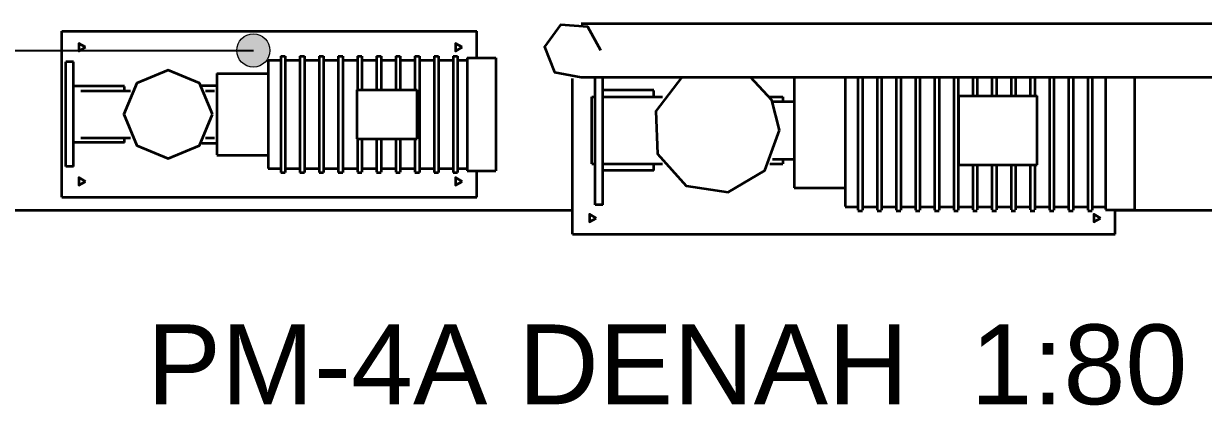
# Model space of a CAD drawing. Header units: millimetres. Extents: x 5 to 415, y 5 to 292.
# Drawn here: x 75 to 121.2, y 239.36 to 254.3 of the extents above; entities that cross this region are included whole.
import ezdxf
from ezdxf.enums import TextEntityAlignment as Align

# ---------------------------------------------------------------- set-up
doc = ezdxf.new("R2010")
doc.units = ezdxf.units.MM
for name, color, linetype in [('PFD-INSTRUMEN', 7, 'Continuous'), ('PFD-PERALATAN', 7, 'Continuous'), ('PFD-TEKS', 7, 'Continuous')]:
    doc.layers.add(name, color=color, linetype=linetype)
doc.styles.add('PFD', font='arial.ttf')

msp = doc.modelspace()

# ---------------------------------------------------------------- hatches: boundary and pattern name
at = {"layer": 'PFD-INSTRUMEN'}
h = msp.add_hatch(color=7, dxfattribs=at)
edge = h.paths.add_edge_path()
edge.add_arc((84, 253.25), 0.65, 0, 360)

# ---------------------------------------------------------------- linework, layer by layer
at = {"layer": 'PFD-INSTRUMEN', "linetype": 'Continuous', "lineweight": 25, "ltscale": 0.35}
msp.add_lwpolyline([(40, 253.25), (84, 253.25)], dxfattribs=at)
at = {"layer": 'PFD-INSTRUMEN', "lineweight": 5}
msp.add_circle((84, 253.25), 0.65, dxfattribs=at)
at = {"layer": 'PFD-PERALATAN', "linetype": 'Continuous', "lineweight": 35, "ltscale": 0.35}
for points in [[(97.603, 253.25), (97.092, 254.18), (96.032, 254.248), (95.407, 253.391), (95.794, 252.403), (96.836, 252.2)], [(96.836, 254.3), (172.75, 254.3)], [(76.5, 247.5), (76.5, 254)], [(76.5, 254), (92.75, 254)], [(92.75, 252.96), (92.75, 254)], [(77.425, 253.375), (77.162, 253.527), (77.162, 253.223), (77.425, 253.375)], [(92.175, 253.375), (91.913, 253.527), (91.913, 253.223), (92.175, 253.375)], [(76.656, 248.702), (76.656, 248.754), (76.656, 248.905), (76.656, 249.149), (76.656, 249.473), (76.656, 249.862), (76.656, 250.294), (76.656, 250.75), (76.656, 251.206), (76.656, 251.638), (76.656, 252.027), (76.656, 252.351), (76.656, 252.595), (76.656, 252.746), (76.656, 252.798)], [(76.956, 252.798), (76.656, 252.798)], [(76.956, 248.702), (76.956, 248.754), (76.956, 248.905), (76.956, 249.149), (76.956, 249.473), (76.956, 249.862), (76.956, 250.294), (76.956, 250.75), (76.956, 251.206), (76.956, 251.638), (76.956, 252.027), (76.956, 252.351), (76.956, 252.595), (76.956, 252.746), (76.956, 252.798)], [(84.575, 252.875), (84.575, 252.822), (84.575, 252.756), (84.575, 252.665), (84.575, 252.549), (84.575, 252.411), (84.575, 252.253), (84.575, 252.075), (84.575, 251.881), (84.575, 251.672), (84.575, 251.452), (84.575, 251.223), (84.575, 250.988), (84.575, 250.75)], [(84.575, 252.875), (85.075, 252.875)], [(85.075, 253.025), (85.075, 252.968), (85.075, 252.897), (85.075, 252.8), (85.075, 252.676), (85.075, 252.529), (85.075, 252.359), (85.075, 252.168), (85.075, 251.96), (85.075, 251.737), (85.075, 251.501), (85.075, 251.256), (85.075, 251.005), (85.075, 250.75)], [(85.075, 253.025), (85.25, 253.025)], [(85.25, 253.025), (85.25, 252.968), (85.25, 252.897), (85.25, 252.8), (85.25, 252.676), (85.25, 252.529), (85.25, 252.359), (85.25, 252.168), (85.25, 251.96), (85.25, 251.737), (85.25, 251.501), (85.25, 251.256), (85.25, 251.005), (85.25, 250.75)], [(85.25, 252.875), (85.825, 252.875)], [(85.825, 253.025), (85.825, 252.968), (85.825, 252.897), (85.825, 252.8), (85.825, 252.676), (85.825, 252.529), (85.825, 252.359), (85.825, 252.168), (85.825, 251.96), (85.825, 251.737), (85.825, 251.501), (85.825, 251.256), (85.825, 251.005), (85.825, 250.75)], [(85.825, 253.025), (86, 253.025)], [(86, 253.025), (86, 252.968), (86, 252.897), (86, 252.8), (86, 252.676), (86, 252.529), (86, 252.359), (86, 252.168), (86, 251.96), (86, 251.737), (86, 251.501), (86, 251.256), (86, 251.005), (86, 250.75)], [(86, 252.875), (86.575, 252.875)], [(86.575, 253.025), (86.575, 252.968), (86.575, 252.897), (86.575, 252.8), (86.575, 252.676), (86.575, 252.529), (86.575, 252.359), (86.575, 252.168), (86.575, 251.96), (86.575, 251.737), (86.575, 251.501), (86.575, 251.256), (86.575, 251.005), (86.575, 250.75)], [(86.575, 253.025), (86.75, 253.025)], [(86.75, 253.025), (86.75, 252.968), (86.75, 252.897), (86.75, 252.8), (86.75, 252.676), (86.75, 252.529), (86.75, 252.359), (86.75, 252.168), (86.75, 251.96), (86.75, 251.737), (86.75, 251.501), (86.75, 251.256), (86.75, 251.005), (86.75, 250.75)], [(86.75, 252.875), (87.325, 252.875)], [(87.325, 253.025), (87.325, 252.968), (87.325, 252.897), (87.325, 252.8), (87.325, 252.676), (87.325, 252.529), (87.325, 252.359), (87.325, 252.168), (87.325, 251.96), (87.325, 251.737), (87.325, 251.501), (87.325, 251.256), (87.325, 251.005), (87.325, 250.75)], [(87.325, 253.025), (87.5, 253.025)], [(87.5, 253.025), (87.5, 252.968), (87.5, 252.897), (87.5, 252.8), (87.5, 252.676), (87.5, 252.529), (87.5, 252.359), (87.5, 252.168), (87.5, 251.96), (87.5, 251.737), (87.5, 251.501), (87.5, 251.256), (87.5, 251.005), (87.5, 250.75)], [(87.5, 252.875), (88.075, 252.875)], [(88.075, 253.025), (88.075, 252.958), (88.075, 252.906), (88.075, 252.84), (88.075, 252.76), (88.075, 252.667), (88.075, 252.561), (88.075, 252.444), (88.075, 252.315), (88.075, 252.176), (88.075, 252.027), (88.075, 251.871), (88.075, 251.706)], [(88.075, 253.025), (88.25, 253.025)], [(88.25, 253.025), (88.25, 252.958), (88.25, 252.906), (88.25, 252.84), (88.25, 252.76), (88.25, 252.667), (88.25, 252.561), (88.25, 252.444), (88.25, 252.315), (88.25, 252.176), (88.25, 252.027), (88.25, 251.871), (88.25, 251.706)], [(88.25, 252.875), (88.825, 252.875)], [(88.825, 253.025), (88.825, 252.958), (88.825, 252.906), (88.825, 252.84), (88.825, 252.76), (88.825, 252.667), (88.825, 252.561), (88.825, 252.444), (88.825, 252.315), (88.825, 252.176), (88.825, 252.027), (88.825, 251.871), (88.825, 251.706)], [(88.825, 253.025), (89, 253.025)], [(89, 253.025), (89, 252.958), (89, 252.906), (89, 252.84), (89, 252.76), (89, 252.667), (89, 252.561), (89, 252.444), (89, 252.315), (89, 252.176), (89, 252.027), (89, 251.871), (89, 251.706)], [(89, 252.875), (89.575, 252.875)], [(89.575, 253.025), (89.575, 252.958), (89.575, 252.906), (89.575, 252.84), (89.575, 252.76), (89.575, 252.667), (89.575, 252.561), (89.575, 252.444), (89.575, 252.315), (89.575, 252.176), (89.575, 252.027), (89.575, 251.871), (89.575, 251.706)], [(89.575, 253.025), (89.75, 253.025)], [(89.75, 253.025), (89.75, 252.958), (89.75, 252.906), (89.75, 252.84), (89.75, 252.76), (89.75, 252.667), (89.75, 252.561), (89.75, 252.444), (89.75, 252.315), (89.75, 252.176), (89.75, 252.027), (89.75, 251.871), (89.75, 251.706)], [(89.75, 252.875), (90.325, 252.875)], [(90.325, 253.025), (90.325, 252.958), (90.325, 252.906), (90.325, 252.84), (90.325, 252.76), (90.325, 252.667), (90.325, 252.561), (90.325, 252.444), (90.325, 252.315), (90.325, 252.176), (90.325, 252.027), (90.325, 251.871), (90.325, 251.706)], [(90.325, 253.025), (90.5, 253.025)], [(90.5, 253.025), (90.5, 252.968), (90.5, 252.897), (90.5, 252.8), (90.5, 252.676), (90.5, 252.529), (90.5, 252.359), (90.5, 252.168), (90.5, 251.96), (90.5, 251.737), (90.5, 251.501), (90.5, 251.256), (90.5, 251.005), (90.5, 250.75)], [(90.5, 252.875), (91.075, 252.875)], [(91.075, 253.025), (91.075, 252.968), (91.075, 252.897), (91.075, 252.8), (91.075, 252.676), (91.075, 252.529), (91.075, 252.359), (91.075, 252.168), (91.075, 251.96), (91.075, 251.737), (91.075, 251.501), (91.075, 251.256), (91.075, 251.005), (91.075, 250.75)], [(91.075, 253.025), (91.25, 253.025)], [(91.25, 253.025), (91.25, 252.968), (91.25, 252.897), (91.25, 252.8), (91.25, 252.676), (91.25, 252.529), (91.25, 252.359), (91.25, 252.168), (91.25, 251.96), (91.25, 251.737), (91.25, 251.501), (91.25, 251.256), (91.25, 251.005), (91.25, 250.75)], [(91.25, 252.875), (91.825, 252.875)], [(91.825, 253.025), (91.825, 252.968), (91.825, 252.897), (91.825, 252.8), (91.825, 252.676), (91.825, 252.529), (91.825, 252.359), (91.825, 252.168), (91.825, 251.96), (91.825, 251.737), (91.825, 251.501), (91.825, 251.256), (91.825, 251.005), (91.825, 250.75)], [(91.825, 253.025), (92, 253.025)], [(92, 253.025), (92, 252.968), (92, 252.897), (92, 252.8), (92, 252.676), (92, 252.529), (92, 252.359), (92, 252.168), (92, 251.96), (92, 251.737), (92, 251.501), (92, 251.256), (92, 251.005), (92, 250.75)], [(92, 252.875), (92.375, 252.875)], [(92.375, 252.96), (92.375, 252.905), (92.375, 252.836), (92.375, 252.741), (92.375, 252.621), (92.375, 252.478), (92.375, 252.313), (92.375, 252.128), (92.375, 251.926), (92.375, 251.709), (92.375, 251.48), (92.375, 251.242), (92.375, 250.997), (92.375, 250.75)], [(92.375, 252.96), (93.5, 252.96)], [(93.5, 252.96), (93.5, 252.905), (93.5, 252.836), (93.5, 252.741), (93.5, 252.621), (93.5, 252.478), (93.5, 252.313), (93.5, 252.128), (93.5, 251.926), (93.5, 251.709), (93.5, 251.48), (93.5, 251.242), (93.5, 250.997), (93.5, 250.75)], [(82.395, 250.75), (81.888, 251.975), (80.662, 252.483), (79.437, 251.975), (78.93, 250.75), (79.437, 249.525), (80.662, 249.017), (81.888, 249.525), (82.395, 250.75)], [(82.575, 252.344), (82.575, 252.254), (82.575, 252.186), (82.575, 252.099), (82.575, 251.996), (82.575, 251.877), (82.575, 251.744), (82.575, 251.598), (82.575, 251.442), (82.575, 251.276), (82.575, 251.105), (82.575, 250.928), (82.575, 250.75)], [(82.575, 252.344), (84.575, 252.344)], [(78.956, 251.852), (76.956, 251.852)], [(78.956, 251.669), (78.956, 251.738), (78.956, 251.791), (78.956, 251.844)], [(81.98, 251.875), (82.575, 251.875)], [(96.5, 246.062), (96.5, 252.148)], [(96.836, 252.2), (172.75, 252.2)], [(97.388, 247.2), (97.388, 247.365), (97.388, 247.566), (97.388, 247.84), (97.388, 248.178), (97.388, 248.572), (97.388, 249.01), (97.388, 249.479), (97.388, 249.967), (97.388, 250.459), (97.388, 250.942), (97.388, 251.401), (97.388, 251.825), (97.388, 252.2)], [(97.688, 247.2), (97.688, 247.365), (97.688, 247.566), (97.688, 247.84), (97.688, 248.178), (97.688, 248.572), (97.688, 249.01), (97.688, 249.479), (97.688, 249.967), (97.688, 250.459), (97.688, 250.942), (97.688, 251.401), (97.688, 251.825), (97.688, 252.2)], [(100.776, 252.2), (99.764, 250.868), (99.831, 249.197), (100.945, 247.95), (102.598, 247.696), (104.035, 248.551), (104.6, 250.125)], [(104.6, 250.125), (104.3, 251.305), (103.474, 252.2)], [(105.175, 252.2), (105.175, 252.12), (105.175, 252.026), (105.175, 251.918), (105.175, 251.798), (105.175, 251.666), (105.175, 251.524), (105.175, 251.371), (105.175, 251.21), (105.175, 251.041), (105.175, 250.866), (105.175, 250.685), (105.175, 250.501), (105.175, 250.313), (105.175, 250.125)], [(107.175, 252.2), (107.175, 252.079), (107.175, 251.952), (107.175, 251.819), (107.175, 251.682), (107.175, 251.54), (107.175, 251.393), (107.175, 251.243), (107.175, 251.09), (107.175, 250.933), (107.175, 250.774), (107.175, 250.614), (107.175, 250.452), (107.175, 250.289), (107.175, 250.125)], [(107.675, 252.2), (107.675, 252.076), (107.675, 251.946), (107.675, 251.812), (107.675, 251.673), (107.675, 251.53), (107.675, 251.383), (107.675, 251.233), (107.675, 251.081), (107.675, 250.925), (107.675, 250.768), (107.675, 250.608), (107.675, 250.448), (107.675, 250.287), (107.675, 250.125)], [(107.85, 252.2), (107.85, 252.076), (107.85, 251.946), (107.85, 251.812), (107.85, 251.673), (107.85, 251.53), (107.85, 251.383), (107.85, 251.233), (107.85, 251.081), (107.85, 250.925), (107.85, 250.768), (107.85, 250.608), (107.85, 250.448), (107.85, 250.287), (107.85, 250.125)], [(108.425, 252.2), (108.425, 252.076), (108.425, 251.946), (108.425, 251.812), (108.425, 251.673), (108.425, 251.53), (108.425, 251.383), (108.425, 251.233), (108.425, 251.081), (108.425, 250.925), (108.425, 250.768), (108.425, 250.608), (108.425, 250.448), (108.425, 250.287), (108.425, 250.125)], [(108.6, 252.2), (108.6, 252.076), (108.6, 251.946), (108.6, 251.812), (108.6, 251.673), (108.6, 251.53), (108.6, 251.383), (108.6, 251.233), (108.6, 251.081), (108.6, 250.925), (108.6, 250.768), (108.6, 250.608), (108.6, 250.448), (108.6, 250.287), (108.6, 250.125)], [(109.175, 252.2), (109.175, 252.076), (109.175, 251.946), (109.175, 251.812), (109.175, 251.673), (109.175, 251.53), (109.175, 251.383), (109.175, 251.233), (109.175, 251.081), (109.175, 250.925), (109.175, 250.768), (109.175, 250.608), (109.175, 250.448), (109.175, 250.287), (109.175, 250.125)], [(109.35, 252.2), (109.35, 252.076), (109.35, 251.946), (109.35, 251.812), (109.35, 251.673), (109.35, 251.53), (109.35, 251.383), (109.35, 251.233), (109.35, 251.081), (109.35, 250.925), (109.35, 250.768), (109.35, 250.608), (109.35, 250.448), (109.35, 250.287), (109.35, 250.125)], [(109.925, 252.2), (109.925, 252.076), (109.925, 251.946), (109.925, 251.812), (109.925, 251.673), (109.925, 251.53), (109.925, 251.383), (109.925, 251.233), (109.925, 251.081), (109.925, 250.925), (109.925, 250.768), (109.925, 250.608), (109.925, 250.448), (109.925, 250.287), (109.925, 250.125)], [(110.1, 252.2), (110.1, 252.076), (110.1, 251.946), (110.1, 251.812), (110.1, 251.673), (110.1, 251.53), (110.1, 251.383), (110.1, 251.233), (110.1, 251.081), (110.1, 250.925), (110.1, 250.768), (110.1, 250.608), (110.1, 250.448), (110.1, 250.287), (110.1, 250.125)], [(110.675, 252.2), (110.675, 252.076), (110.675, 251.946), (110.675, 251.812), (110.675, 251.673), (110.675, 251.53), (110.675, 251.383), (110.675, 251.233), (110.675, 251.081), (110.675, 250.925), (110.675, 250.768), (110.675, 250.608), (110.675, 250.448), (110.675, 250.287), (110.675, 250.125)], [(110.85, 252.2), (110.85, 252.076), (110.85, 251.946), (110.85, 251.812), (110.85, 251.673), (110.85, 251.53), (110.85, 251.383), (110.85, 251.233), (110.85, 251.081), (110.85, 250.925), (110.85, 250.768), (110.85, 250.608), (110.85, 250.448), (110.85, 250.287), (110.85, 250.125)], [(111.425, 252.2), (111.425, 252.076), (111.425, 251.946), (111.425, 251.812), (111.425, 251.673), (111.425, 251.53), (111.425, 251.383), (111.425, 251.233), (111.425, 251.081), (111.425, 250.925), (111.425, 250.768), (111.425, 250.608), (111.425, 250.448), (111.425, 250.287), (111.425, 250.125)], [(111.6, 252.2), (111.6, 252.076), (111.6, 251.946), (111.6, 251.812), (111.6, 251.673), (111.6, 251.53), (111.6, 251.383), (111.6, 251.233), (111.6, 251.081), (111.6, 250.925), (111.6, 250.768), (111.6, 250.608), (111.6, 250.448), (111.6, 250.287), (111.6, 250.125)], [(112.175, 252.2), (112.175, 252.105), (112.175, 252.007), (112.175, 251.956), (112.175, 251.906), (112.175, 251.854), (112.175, 251.802), (112.175, 251.749), (112.175, 251.695), (112.175, 251.641), (112.175, 251.586), (112.175, 251.531), (112.175, 251.475)], [(112.35, 252.2), (112.35, 252.105), (112.35, 252.007), (112.35, 251.956), (112.35, 251.906), (112.35, 251.854), (112.35, 251.802), (112.35, 251.749), (112.35, 251.695), (112.35, 251.641), (112.35, 251.586), (112.35, 251.531), (112.35, 251.475)], [(112.925, 252.2), (112.925, 252.105), (112.925, 252.007), (112.925, 251.956), (112.925, 251.906), (112.925, 251.854), (112.925, 251.802), (112.925, 251.749), (112.925, 251.695), (112.925, 251.641), (112.925, 251.586), (112.925, 251.531), (112.925, 251.475)], [(113.1, 252.2), (113.1, 252.105), (113.1, 252.007), (113.1, 251.956), (113.1, 251.906), (113.1, 251.854), (113.1, 251.802), (113.1, 251.749), (113.1, 251.695), (113.1, 251.641), (113.1, 251.586), (113.1, 251.531), (113.1, 251.475)], [(113.675, 252.2), (113.675, 252.105), (113.675, 252.007), (113.675, 251.956), (113.675, 251.906), (113.675, 251.854), (113.675, 251.802), (113.675, 251.749), (113.675, 251.695), (113.675, 251.641), (113.675, 251.586), (113.675, 251.531), (113.675, 251.475)], [(113.85, 252.2), (113.85, 252.105), (113.85, 252.007), (113.85, 251.956), (113.85, 251.906), (113.85, 251.854), (113.85, 251.802), (113.85, 251.749), (113.85, 251.695), (113.85, 251.641), (113.85, 251.586), (113.85, 251.531), (113.85, 251.475)], [(114.425, 252.2), (114.425, 252.105), (114.425, 252.007), (114.425, 251.956), (114.425, 251.906), (114.425, 251.854), (114.425, 251.802), (114.425, 251.749), (114.425, 251.695), (114.425, 251.641), (114.425, 251.586), (114.425, 251.531), (114.425, 251.475)], [(114.6, 252.2), (114.6, 252.105), (114.6, 252.007), (114.6, 251.956), (114.6, 251.906), (114.6, 251.854), (114.6, 251.802), (114.6, 251.749), (114.6, 251.695), (114.6, 251.641), (114.6, 251.586), (114.6, 251.531), (114.6, 251.475)], [(115.175, 252.2), (115.175, 252.076), (115.175, 251.946), (115.175, 251.812), (115.175, 251.673), (115.175, 251.53), (115.175, 251.383), (115.175, 251.233), (115.175, 251.081), (115.175, 250.925), (115.175, 250.768), (115.175, 250.608), (115.175, 250.448), (115.175, 250.287), (115.175, 250.125)], [(115.35, 252.2), (115.35, 252.076), (115.35, 251.946), (115.35, 251.812), (115.35, 251.673), (115.35, 251.53), (115.35, 251.383), (115.35, 251.233), (115.35, 251.081), (115.35, 250.925), (115.35, 250.768), (115.35, 250.608), (115.35, 250.448), (115.35, 250.287), (115.35, 250.125)], [(115.925, 252.2), (115.925, 252.076), (115.925, 251.946), (115.925, 251.812), (115.925, 251.673), (115.925, 251.53), (115.925, 251.383), (115.925, 251.233), (115.925, 251.081), (115.925, 250.925), (115.925, 250.768), (115.925, 250.608), (115.925, 250.448), (115.925, 250.287), (115.925, 250.125)], [(116.1, 252.2), (116.1, 252.076), (116.1, 251.946), (116.1, 251.812), (116.1, 251.673), (116.1, 251.53), (116.1, 251.383), (116.1, 251.233), (116.1, 251.081), (116.1, 250.925), (116.1, 250.768), (116.1, 250.608), (116.1, 250.448), (116.1, 250.287), (116.1, 250.125)], [(116.675, 252.2), (116.675, 252.076), (116.675, 251.946), (116.675, 251.812), (116.675, 251.673), (116.675, 251.53), (116.675, 251.383), (116.675, 251.233), (116.675, 251.081), (116.675, 250.925), (116.675, 250.768), (116.675, 250.608), (116.675, 250.448), (116.675, 250.287), (116.675, 250.125)], [(116.85, 252.2), (116.85, 252.076), (116.85, 251.946), (116.85, 251.812), (116.85, 251.673), (116.85, 251.53), (116.85, 251.383), (116.85, 251.233), (116.85, 251.081), (116.85, 250.925), (116.85, 250.768), (116.85, 250.608), (116.85, 250.448), (116.85, 250.287), (116.85, 250.125)], [(117.375, 252.2), (117.375, 252.076), (117.375, 251.947), (117.375, 251.813), (117.375, 251.674), (117.375, 251.532), (117.375, 251.385), (117.375, 251.235), (117.375, 251.082), (117.375, 250.927), (117.375, 250.769), (117.375, 250.609), (117.375, 250.449), (117.375, 250.287), (117.375, 250.125)], [(118.5, 252.2), (118.5, 252.076), (118.5, 251.947), (118.5, 251.813), (118.5, 251.674), (118.5, 251.532), (118.5, 251.385), (118.5, 251.235), (118.5, 251.082), (118.5, 250.927), (118.5, 250.769), (118.5, 250.609), (118.5, 250.449), (118.5, 250.287), (118.5, 250.125)], [(77.25, 251.669), (77.352, 251.669), (77.431, 251.669), (77.531, 251.669), (77.652, 251.669), (77.792, 251.669), (77.95, 251.669), (78.125, 251.669), (78.315, 251.669), (78.519, 251.669), (78.735, 251.669), (78.96, 251.669), (79.194, 251.669)], [(82.131, 251.669), (82.227, 251.669), (82.31, 251.669), (82.378, 251.669), (82.431, 251.669), (82.483, 251.669)], [(88.07, 249.794), (88.07, 251.706)], [(88.07, 251.706), (90.41, 251.706)], [(90.41, 249.794), (90.41, 251.706)], [(97.25, 251.438), (97.307, 251.438), (97.369, 251.438)], [(97.25, 248.812), (97.25, 251.438)], [(99.688, 251.7), (97.688, 251.7)], [(97.688, 251.438), (97.796, 251.438), (97.916, 251.438), (98.046, 251.438), (98.186, 251.438), (98.336, 251.438), (98.495, 251.438), (98.663, 251.438), (98.839, 251.438), (99.022, 251.438), (99.212, 251.438), (99.408, 251.438), (99.61, 251.438), (99.816, 251.438), (100.027, 251.438)], [(99.688, 251.438), (99.688, 251.506), (99.688, 251.564), (99.688, 251.633), (99.688, 251.688)], [(104.223, 251.438), (104.294, 251.438), (104.361, 251.438), (104.422, 251.438), (104.478, 251.438), (104.529, 251.438), (104.616, 251.438), (104.681, 251.438), (104.739, 251.438)], [(104.75, 251.25), (104.75, 251.438)], [(111.63, 248.775), (111.63, 251.475)], [(111.63, 251.475), (114.69, 251.475)], [(114.69, 248.775), (114.69, 251.475)], [(104.33, 251.25), (105.175, 251.25)], [(82.575, 250.75), (82.575, 250.572), (82.575, 250.395), (82.575, 250.224), (82.575, 250.058), (82.575, 249.902), (82.575, 249.756), (82.575, 249.623), (82.575, 249.504), (82.575, 249.401), (82.575, 249.314), (82.575, 249.246), (82.575, 249.166)], [(84.575, 250.75), (84.575, 250.512), (84.575, 250.277), (84.575, 250.048), (84.575, 249.828), (84.575, 249.619), (84.575, 249.425), (84.575, 249.247), (84.575, 249.089), (84.575, 248.951), (84.575, 248.835), (84.575, 248.744), (84.575, 248.678), (84.575, 248.625)], [(85.075, 250.75), (85.075, 250.495), (85.075, 250.244), (85.075, 249.999), (85.075, 249.763), (85.075, 249.54), (85.075, 249.332), (85.075, 249.141), (85.075, 248.971), (85.075, 248.824), (85.075, 248.7), (85.075, 248.603), (85.075, 248.532), (85.075, 248.475)], [(85.25, 250.75), (85.25, 250.495), (85.25, 250.244), (85.25, 249.999), (85.25, 249.763), (85.25, 249.54), (85.25, 249.332), (85.25, 249.141), (85.25, 248.971), (85.25, 248.824), (85.25, 248.7), (85.25, 248.603), (85.25, 248.532), (85.25, 248.475)], [(85.825, 250.75), (85.825, 250.495), (85.825, 250.244), (85.825, 249.999), (85.825, 249.763), (85.825, 249.54), (85.825, 249.332), (85.825, 249.141), (85.825, 248.971), (85.825, 248.824), (85.825, 248.7), (85.825, 248.603), (85.825, 248.532), (85.825, 248.475)], [(86, 250.75), (86, 250.495), (86, 250.244), (86, 249.999), (86, 249.763), (86, 249.54), (86, 249.332), (86, 249.141), (86, 248.971), (86, 248.824), (86, 248.7), (86, 248.603), (86, 248.532), (86, 248.475)], [(86.575, 250.75), (86.575, 250.495), (86.575, 250.244), (86.575, 249.999), (86.575, 249.763), (86.575, 249.54), (86.575, 249.332), (86.575, 249.141), (86.575, 248.971), (86.575, 248.824), (86.575, 248.7), (86.575, 248.603), (86.575, 248.532), (86.575, 248.475)], [(86.75, 250.75), (86.75, 250.495), (86.75, 250.244), (86.75, 249.999), (86.75, 249.763), (86.75, 249.54), (86.75, 249.332), (86.75, 249.141), (86.75, 248.971), (86.75, 248.824), (86.75, 248.7), (86.75, 248.603), (86.75, 248.532), (86.75, 248.475)], [(87.325, 250.75), (87.325, 250.495), (87.325, 250.244), (87.325, 249.999), (87.325, 249.763), (87.325, 249.54), (87.325, 249.332), (87.325, 249.141), (87.325, 248.971), (87.325, 248.824), (87.325, 248.7), (87.325, 248.603), (87.325, 248.532), (87.325, 248.475)], [(87.5, 250.75), (87.5, 250.495), (87.5, 250.244), (87.5, 249.999), (87.5, 249.763), (87.5, 249.54), (87.5, 249.332), (87.5, 249.141), (87.5, 248.971), (87.5, 248.824), (87.5, 248.7), (87.5, 248.603), (87.5, 248.532), (87.5, 248.475)], [(90.5, 250.75), (90.5, 250.495), (90.5, 250.244), (90.5, 249.999), (90.5, 249.763), (90.5, 249.54), (90.5, 249.332), (90.5, 249.141), (90.5, 248.971), (90.5, 248.824), (90.5, 248.7), (90.5, 248.603), (90.5, 248.532), (90.5, 248.475)], [(91.075, 250.75), (91.075, 250.495), (91.075, 250.244), (91.075, 249.999), (91.075, 249.763), (91.075, 249.54), (91.075, 249.332), (91.075, 249.141), (91.075, 248.971), (91.075, 248.824), (91.075, 248.7), (91.075, 248.603), (91.075, 248.532), (91.075, 248.475)], [(91.25, 250.75), (91.25, 250.495), (91.25, 250.244), (91.25, 249.999), (91.25, 249.763), (91.25, 249.54), (91.25, 249.332), (91.25, 249.141), (91.25, 248.971), (91.25, 248.824), (91.25, 248.7), (91.25, 248.603), (91.25, 248.532), (91.25, 248.475)], [(91.825, 250.75), (91.825, 250.495), (91.825, 250.244), (91.825, 249.999), (91.825, 249.763), (91.825, 249.54), (91.825, 249.332), (91.825, 249.141), (91.825, 248.971), (91.825, 248.824), (91.825, 248.7), (91.825, 248.603), (91.825, 248.532), (91.825, 248.475)], [(92, 250.75), (92, 250.495), (92, 250.244), (92, 249.999), (92, 249.763), (92, 249.54), (92, 249.332), (92, 249.141), (92, 248.971), (92, 248.824), (92, 248.7), (92, 248.603), (92, 248.532), (92, 248.475)], [(92.375, 250.75), (92.375, 250.503), (92.375, 250.258), (92.375, 250.02), (92.375, 249.791), (92.375, 249.574), (92.375, 249.372), (92.375, 249.187), (92.375, 249.022), (92.375, 248.879), (92.375, 248.759), (92.375, 248.664), (92.375, 248.595), (92.375, 248.54)], [(93.5, 250.75), (93.5, 250.503), (93.5, 250.258), (93.5, 250.02), (93.5, 249.791), (93.5, 249.574), (93.5, 249.372), (93.5, 249.187), (93.5, 249.022), (93.5, 248.879), (93.5, 248.759), (93.5, 248.664), (93.5, 248.595), (93.5, 248.54)], [(105.175, 250.125), (105.175, 249.873), (105.175, 249.624), (105.175, 249.382), (105.175, 249.149), (105.175, 248.928), (105.175, 248.722), (105.175, 248.534), (105.175, 248.366), (105.175, 248.22), (105.175, 248.098), (105.175, 248.001), (105.175, 247.931), (105.175, 247.875)], [(107.175, 250.125), (107.175, 249.789), (107.175, 249.457), (107.175, 249.134), (107.175, 248.823), (107.175, 248.529), (107.175, 248.255), (107.175, 248.004), (107.175, 247.78), (107.175, 247.585), (107.175, 247.422), (107.175, 247.293), (107.175, 247.2), (107.175, 247.144)], [(107.675, 250.125), (107.675, 249.772), (107.675, 249.424), (107.675, 249.085), (107.675, 248.758), (107.675, 248.449), (107.675, 248.161), (107.675, 247.898), (107.675, 247.662), (107.675, 247.458), (107.675, 247.287), (107.675, 247.152), (107.675, 247.054), (107.675, 246.995)], [(107.85, 250.125), (107.85, 249.772), (107.85, 249.424), (107.85, 249.085), (107.85, 248.758), (107.85, 248.449), (107.85, 248.161), (107.85, 247.898), (107.85, 247.662), (107.85, 247.458), (107.85, 247.287), (107.85, 247.152), (107.85, 247.054), (107.85, 246.995)], [(108.425, 250.125), (108.425, 249.772), (108.425, 249.424), (108.425, 249.085), (108.425, 248.758), (108.425, 248.449), (108.425, 248.161), (108.425, 247.898), (108.425, 247.662), (108.425, 247.458), (108.425, 247.287), (108.425, 247.152), (108.425, 247.054), (108.425, 246.995)], [(108.6, 250.125), (108.6, 249.772), (108.6, 249.424), (108.6, 249.085), (108.6, 248.758), (108.6, 248.449), (108.6, 248.161), (108.6, 247.898), (108.6, 247.662), (108.6, 247.458), (108.6, 247.287), (108.6, 247.152), (108.6, 247.054), (108.6, 246.995)], [(109.175, 250.125), (109.175, 249.772), (109.175, 249.424), (109.175, 249.085), (109.175, 248.758), (109.175, 248.449), (109.175, 248.161), (109.175, 247.898), (109.175, 247.662), (109.175, 247.458), (109.175, 247.287), (109.175, 247.152), (109.175, 247.054), (109.175, 246.995)], [(109.35, 250.125), (109.35, 249.772), (109.35, 249.424), (109.35, 249.085), (109.35, 248.758), (109.35, 248.449), (109.35, 248.161), (109.35, 247.898), (109.35, 247.662), (109.35, 247.458), (109.35, 247.287), (109.35, 247.152), (109.35, 247.054), (109.35, 246.995)], [(109.925, 250.125), (109.925, 249.772), (109.925, 249.424), (109.925, 249.085), (109.925, 248.758), (109.925, 248.449), (109.925, 248.161), (109.925, 247.898), (109.925, 247.662), (109.925, 247.458), (109.925, 247.287), (109.925, 247.152), (109.925, 247.054), (109.925, 246.995)], [(110.1, 250.125), (110.1, 249.772), (110.1, 249.424), (110.1, 249.085), (110.1, 248.758), (110.1, 248.449), (110.1, 248.161), (110.1, 247.898), (110.1, 247.662), (110.1, 247.458), (110.1, 247.287), (110.1, 247.152), (110.1, 247.054), (110.1, 246.995)], [(110.675, 250.125), (110.675, 249.772), (110.675, 249.424), (110.675, 249.085), (110.675, 248.758), (110.675, 248.449), (110.675, 248.161), (110.675, 247.898), (110.675, 247.662), (110.675, 247.458), (110.675, 247.287), (110.675, 247.152), (110.675, 247.054), (110.675, 246.995)], [(110.85, 250.125), (110.85, 249.772), (110.85, 249.424), (110.85, 249.085), (110.85, 248.758), (110.85, 248.449), (110.85, 248.161), (110.85, 247.898), (110.85, 247.662), (110.85, 247.458), (110.85, 247.287), (110.85, 247.152), (110.85, 247.054), (110.85, 246.995)], [(111.425, 250.125), (111.425, 249.772), (111.425, 249.424), (111.425, 249.085), (111.425, 248.758), (111.425, 248.449), (111.425, 248.161), (111.425, 247.898), (111.425, 247.662), (111.425, 247.458), (111.425, 247.287), (111.425, 247.152), (111.425, 247.054), (111.425, 246.995)], [(111.6, 250.125), (111.6, 249.772), (111.6, 249.424), (111.6, 249.085), (111.6, 248.758), (111.6, 248.449), (111.6, 248.161), (111.6, 247.898), (111.6, 247.662), (111.6, 247.458), (111.6, 247.287), (111.6, 247.152), (111.6, 247.054), (111.6, 246.995)], [(115.175, 250.125), (115.175, 249.772), (115.175, 249.424), (115.175, 249.085), (115.175, 248.758), (115.175, 248.449), (115.175, 248.161), (115.175, 247.898), (115.175, 247.662), (115.175, 247.458), (115.175, 247.287), (115.175, 247.152), (115.175, 247.054), (115.175, 246.995)], [(115.35, 250.125), (115.35, 249.772), (115.35, 249.424), (115.35, 249.085), (115.35, 248.758), (115.35, 248.449), (115.35, 248.161), (115.35, 247.898), (115.35, 247.662), (115.35, 247.458), (115.35, 247.287), (115.35, 247.152), (115.35, 247.054), (115.35, 246.995)], [(115.925, 250.125), (115.925, 249.772), (115.925, 249.424), (115.925, 249.085), (115.925, 248.758), (115.925, 248.449), (115.925, 248.161), (115.925, 247.898), (115.925, 247.662), (115.925, 247.458), (115.925, 247.287), (115.925, 247.152), (115.925, 247.054), (115.925, 246.995)], [(116.1, 250.125), (116.1, 249.772), (116.1, 249.424), (116.1, 249.085), (116.1, 248.758), (116.1, 248.449), (116.1, 248.161), (116.1, 247.898), (116.1, 247.662), (116.1, 247.458), (116.1, 247.287), (116.1, 247.152), (116.1, 247.054), (116.1, 246.995)], [(116.675, 250.125), (116.675, 249.772), (116.675, 249.424), (116.675, 249.085), (116.675, 248.758), (116.675, 248.449), (116.675, 248.161), (116.675, 247.898), (116.675, 247.662), (116.675, 247.458), (116.675, 247.287), (116.675, 247.152), (116.675, 247.054), (116.675, 246.995)], [(116.85, 250.125), (116.85, 249.772), (116.85, 249.424), (116.85, 249.085), (116.85, 248.758), (116.85, 248.449), (116.85, 248.161), (116.85, 247.898), (116.85, 247.662), (116.85, 247.458), (116.85, 247.287), (116.85, 247.152), (116.85, 247.054), (116.85, 246.995)], [(117.375, 250.125), (117.375, 249.776), (117.375, 249.431), (117.375, 249.095), (117.375, 248.771), (117.375, 248.465), (117.375, 248.18), (117.375, 247.919), (117.375, 247.686), (117.375, 247.483), (117.375, 247.314), (117.375, 247.18), (117.375, 247.083), (117.375, 247.025)], [(118.5, 250.125), (118.5, 249.776), (118.5, 249.431), (118.5, 249.095), (118.5, 248.771), (118.5, 248.465), (118.5, 248.18), (118.5, 247.919), (118.5, 247.686), (118.5, 247.483), (118.5, 247.314), (118.5, 247.18), (118.5, 247.083), (118.5, 247.025)], [(78.956, 249.648), (76.956, 249.648)], [(77.25, 249.831), (77.352, 249.831), (77.431, 249.831), (77.531, 249.831), (77.652, 249.831), (77.792, 249.831), (77.95, 249.831), (78.125, 249.831), (78.315, 249.831), (78.519, 249.831), (78.735, 249.831), (78.96, 249.831), (79.194, 249.831)], [(78.956, 249.648), (78.956, 249.709), (78.956, 249.762), (78.956, 249.831)], [(81.98, 249.625), (82.575, 249.625)], [(82.131, 249.831), (82.227, 249.831), (82.31, 249.831), (82.378, 249.831), (82.431, 249.831), (82.483, 249.831)], [(88.07, 249.794), (90.41, 249.794)], [(88.075, 249.794), (88.075, 249.629), (88.075, 249.473), (88.075, 249.324), (88.075, 249.185), (88.075, 249.056), (88.075, 248.939), (88.075, 248.833), (88.075, 248.74), (88.075, 248.66), (88.075, 248.594), (88.075, 248.542), (88.075, 248.482)], [(88.25, 249.794), (88.25, 249.629), (88.25, 249.473), (88.25, 249.324), (88.25, 249.185), (88.25, 249.056), (88.25, 248.939), (88.25, 248.833), (88.25, 248.74), (88.25, 248.66), (88.25, 248.594), (88.25, 248.542), (88.25, 248.482)], [(88.825, 249.794), (88.825, 249.629), (88.825, 249.473), (88.825, 249.324), (88.825, 249.185), (88.825, 249.056), (88.825, 248.939), (88.825, 248.833), (88.825, 248.74), (88.825, 248.66), (88.825, 248.594), (88.825, 248.542), (88.825, 248.482)], [(89, 249.794), (89, 249.629), (89, 249.473), (89, 249.324), (89, 249.185), (89, 249.056), (89, 248.939), (89, 248.833), (89, 248.74), (89, 248.66), (89, 248.594), (89, 248.542), (89, 248.482)], [(89.575, 249.794), (89.575, 249.629), (89.575, 249.473), (89.575, 249.324), (89.575, 249.185), (89.575, 249.056), (89.575, 248.939), (89.575, 248.833), (89.575, 248.74), (89.575, 248.66), (89.575, 248.594), (89.575, 248.542), (89.575, 248.482)], [(89.75, 249.794), (89.75, 249.629), (89.75, 249.473), (89.75, 249.324), (89.75, 249.185), (89.75, 249.056), (89.75, 248.939), (89.75, 248.833), (89.75, 248.74), (89.75, 248.66), (89.75, 248.594), (89.75, 248.542), (89.75, 248.482)], [(90.325, 249.794), (90.325, 249.629), (90.325, 249.473), (90.325, 249.324), (90.325, 249.185), (90.325, 249.056), (90.325, 248.939), (90.325, 248.833), (90.325, 248.74), (90.325, 248.66), (90.325, 248.594), (90.325, 248.542), (90.325, 248.482)], [(82.575, 249.156), (84.575, 249.156)], [(76.956, 248.702), (76.656, 248.702)], [(84.575, 248.625), (85.075, 248.625)], [(85.25, 248.625), (85.825, 248.625)], [(86, 248.625), (86.575, 248.625)], [(86.75, 248.625), (87.325, 248.625)], [(87.5, 248.625), (88.075, 248.625)], [(88.25, 248.625), (88.825, 248.625)], [(89, 248.625), (89.575, 248.625)], [(89.75, 248.625), (90.325, 248.625)], [(90.5, 248.625), (91.075, 248.625)], [(91.25, 248.625), (91.825, 248.625)], [(92, 248.625), (92.375, 248.625)], [(97.25, 248.812), (97.307, 248.812), (97.369, 248.812)], [(97.688, 248.812), (97.796, 248.812), (97.916, 248.812), (98.046, 248.812), (98.186, 248.812), (98.336, 248.812), (98.495, 248.812), (98.663, 248.812), (98.839, 248.812), (99.022, 248.812), (99.212, 248.812), (99.408, 248.812), (99.61, 248.812), (99.816, 248.812), (100.027, 248.812)], [(99.688, 248.55), (99.688, 248.617), (99.688, 248.686), (99.688, 248.744), (99.688, 248.812)], [(104.223, 248.812), (104.294, 248.812), (104.361, 248.812), (104.422, 248.812), (104.478, 248.812), (104.529, 248.812), (104.616, 248.812), (104.681, 248.812), (104.739, 248.812)], [(104.33, 249), (105.175, 249)], [(104.75, 248.812), (104.75, 249)], [(111.63, 248.775), (114.69, 248.775)], [(112.175, 248.775), (112.175, 248.55), (112.175, 248.336), (112.175, 248.133), (112.175, 247.943), (112.175, 247.767), (112.175, 247.607), (112.175, 247.463), (112.175, 247.336), (112.175, 247.227), (112.175, 247.137), (112.175, 247.067), (112.175, 247.016)], [(112.35, 248.775), (112.35, 248.55), (112.35, 248.336), (112.35, 248.133), (112.35, 247.943), (112.35, 247.767), (112.35, 247.607), (112.35, 247.463), (112.35, 247.336), (112.35, 247.227), (112.35, 247.137), (112.35, 247.067), (112.35, 247.016)], [(112.925, 248.775), (112.925, 248.55), (112.925, 248.336), (112.925, 248.133), (112.925, 247.943), (112.925, 247.767), (112.925, 247.607), (112.925, 247.463), (112.925, 247.336), (112.925, 247.227), (112.925, 247.137), (112.925, 247.067), (112.925, 247.016)], [(113.1, 248.775), (113.1, 248.55), (113.1, 248.336), (113.1, 248.133), (113.1, 247.943), (113.1, 247.767), (113.1, 247.607), (113.1, 247.463), (113.1, 247.336), (113.1, 247.227), (113.1, 247.137), (113.1, 247.067), (113.1, 247.016)], [(113.675, 248.775), (113.675, 248.55), (113.675, 248.336), (113.675, 248.133), (113.675, 247.943), (113.675, 247.767), (113.675, 247.607), (113.675, 247.463), (113.675, 247.336), (113.675, 247.227), (113.675, 247.137), (113.675, 247.067), (113.675, 247.016)], [(113.85, 248.775), (113.85, 248.55), (113.85, 248.336), (113.85, 248.133), (113.85, 247.943), (113.85, 247.767), (113.85, 247.607), (113.85, 247.463), (113.85, 247.336), (113.85, 247.227), (113.85, 247.137), (113.85, 247.067), (113.85, 247.016)], [(114.425, 248.775), (114.425, 248.55), (114.425, 248.336), (114.425, 248.133), (114.425, 247.943), (114.425, 247.767), (114.425, 247.607), (114.425, 247.463), (114.425, 247.336), (114.425, 247.227), (114.425, 247.137), (114.425, 247.067), (114.425, 247.016)], [(114.6, 248.775), (114.6, 248.55), (114.6, 248.336), (114.6, 248.133), (114.6, 247.943), (114.6, 247.767), (114.6, 247.607), (114.6, 247.463), (114.6, 247.336), (114.6, 247.227), (114.6, 247.137), (114.6, 247.067), (114.6, 247.016)], [(77.425, 248.125), (77.162, 248.277), (77.162, 247.973), (77.425, 248.125)], [(85.075, 248.475), (85.25, 248.475)], [(85.825, 248.475), (86, 248.475)], [(86.575, 248.475), (86.75, 248.475)], [(87.325, 248.475), (87.5, 248.475)], [(88.075, 248.475), (88.25, 248.475)], [(88.825, 248.475), (89, 248.475)], [(89.575, 248.475), (89.75, 248.475)], [(90.325, 248.475), (90.5, 248.475)], [(91.075, 248.475), (91.25, 248.475)], [(91.825, 248.475), (92, 248.475)], [(92.175, 248.125), (91.913, 248.277), (91.913, 247.973), (92.175, 248.125)], [(92.375, 248.54), (93.5, 248.54)], [(92.75, 247.5), (92.75, 248.54)], [(99.688, 248.55), (97.688, 248.55)], [(105.175, 247.875), (107.175, 247.875)], [(76.5, 247.5), (92.75, 247.5)], [(97.688, 247.2), (97.388, 247.2)], [(24, 247), (96.5, 247)], [(97.425, 246.688), (97.163, 246.839), (97.163, 246.536), (97.425, 246.688)], [(107.175, 247.125), (107.675, 247.125)], [(107.675, 246.975), (107.85, 246.975)], [(107.85, 247.125), (108.425, 247.125)], [(108.425, 246.975), (108.6, 246.975)], [(108.6, 247.125), (109.175, 247.125)], [(109.175, 246.975), (109.35, 246.975)], [(109.35, 247.125), (109.925, 247.125)], [(109.925, 246.975), (110.1, 246.975)], [(110.1, 247.125), (110.675, 247.125)], [(110.675, 246.975), (110.85, 246.975)], [(110.85, 247.125), (111.425, 247.125)], [(111.425, 246.975), (111.6, 246.975)], [(111.6, 247.125), (112.175, 247.125)], [(112.175, 246.975), (112.35, 246.975)], [(112.35, 247.125), (112.925, 247.125)], [(112.925, 246.975), (113.1, 246.975)], [(113.1, 247.125), (113.675, 247.125)], [(113.675, 246.975), (113.85, 246.975)], [(113.85, 247.125), (114.425, 247.125)], [(114.425, 246.975), (114.6, 246.975)], [(114.6, 247.125), (115.175, 247.125)], [(115.175, 246.975), (115.35, 246.975)], [(115.35, 247.125), (115.925, 247.125)], [(115.925, 246.975), (116.1, 246.975)], [(116.1, 247.125), (116.675, 247.125)], [(116.675, 246.975), (116.85, 246.975)], [(116.85, 247.125), (117.375, 247.125)], [(117.175, 246.688), (116.913, 246.839), (116.913, 246.536), (117.175, 246.688)], [(117.375, 247.005), (118.5, 247.005)], [(117.75, 246.062), (117.75, 247.005)], [(117.75, 247), (126.5, 247)], [(96.5, 246.062), (117.75, 246.062)]]:
    msp.add_lwpolyline(points, dxfattribs=at)

# ---------------------------------------------------------------- texts
at = {"layer": 'PFD-TEKS', "style": 'PFD'}
msp.add_text('PM-4A DENAH  1:80', height=3.12492, dxfattribs=at).set_placement((100.2, 239.4), align=Align.CENTER)

doc.saveas('drawing.dxf')
